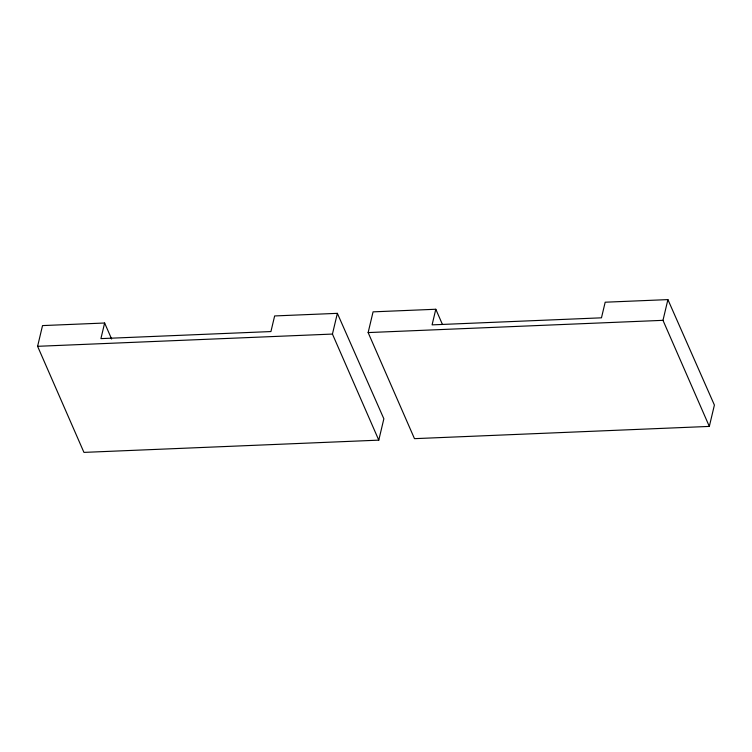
<?xml version="1.0" encoding="UTF-8"?>
<svg xmlns="http://www.w3.org/2000/svg" width="752" height="752" viewBox="0 0 752 752"><rect width="100%" height="100%" fill="white"/><g stroke="black" fill="none" stroke-linecap="round" stroke-linejoin="round"><path stroke-width="1.13" d="M104.631 323.012L100.918 338.616L270.927 331.557L274.64 315.943L337.366 313.34L383.858 418.798L378.782 440.146L83.942 452.394L37.6 346.315L42.526 325.588L104.631 323.012L111.634 339.039M378.782 440.146L332.44 334.067L337.366 313.34M435.803 309.251L432.09 324.864L601.468 317.823L605.181 302.21L667.908 299.606L714.4 405.065L709.324 426.412L414.484 438.66L368.142 332.581L373.067 311.854L435.803 309.251L442.336 324.206M709.324 426.412L662.982 320.333L667.908 299.606M37.6 346.315L332.44 334.067M368.142 332.581L662.982 320.333"/></g></svg>
